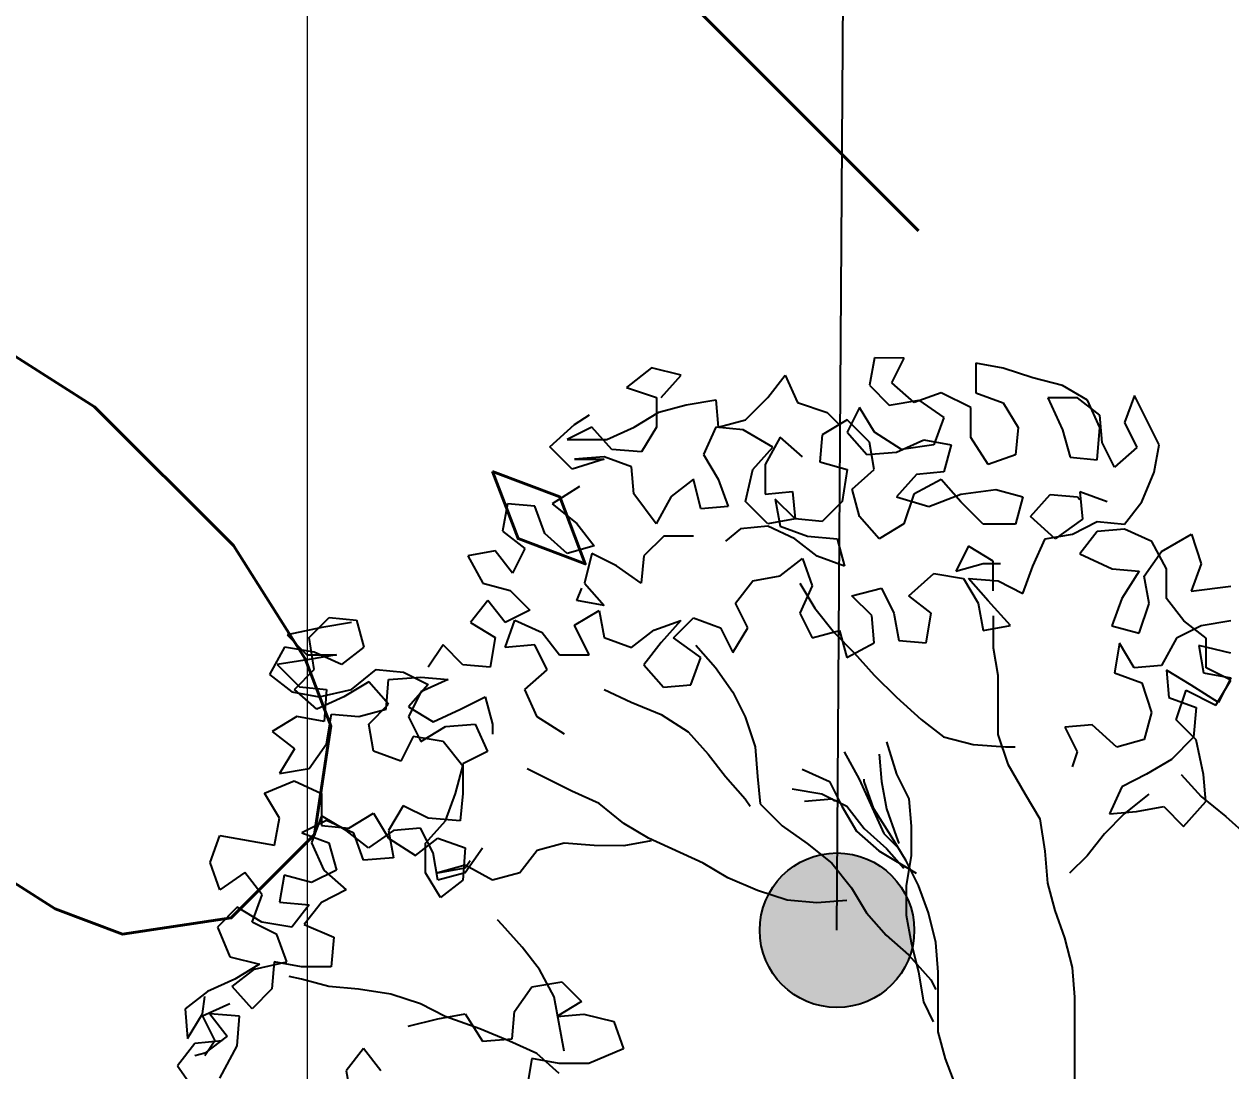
# Model space of a CAD drawing. Header units: millimetres. Extents: x 684983 to 685377, y 990360 to 990509.
# Drawn here: x 685051.849 to 685052.551, y 990431.408 to 990432.018 of the extents above; entities that cross this region are included whole.
import ezdxf

# ---------------------------------------------------------------- set-up
doc = ezdxf.new("R2010")
doc.units = ezdxf.units.MM
doc.layers.add('grid', color=8, linetype='Continuous', lineweight=9)
doc.layers.add('GRID LEVELS', color=7, linetype='Continuous', lineweight=13)
doc.layers.add('SYMBOLS', color=7, linetype='Continuous')
doc.layers.add('TEAK', color=7, linetype='Continuous')
doc.styles.get("Standard").update_dxf_attribs({"font": 'RomanS'})

# ---------------------------------------------------------------- blocks, each defined once
blk = doc.blocks.new('A$C11072AF8')
blk.add_hatch(color=3).paths.add_polyline_path([(0.78274, 0.03, 1), (0.72274, 0.03, 1)])
at = {"color": 3}
blk.add_line((0.75274, 0.03), (0.75779, 0.80816), dxfattribs=at)
blk.add_circle((0.75274, 0.03), 0.03, dxfattribs=at)
blk = doc.blocks.new('A$C0CA14312')
blk.add_blockref('A$C11072AF8', (0, 0))
blk = doc.blocks.new('CCONUT')
at = {"xscale": 0.6000000000000001, "yscale": 0.6000000000000001, "zscale": 0.6000000000000001}
blk.add_blockref('A$C0CA14312', (-0.45164, -0.018), dxfattribs=at)
blk = doc.blocks.new('A$C25655A80')
at = {"color": 62}
for p, q in [((-0.44135, 1.98261), (-0.44328, 1.97204)), ((-0.42981, 1.9826), (-0.44135, 1.98261)), ((-0.43463, 1.97299), (-0.42981, 1.9826)), ((-0.52787, 1.97884), (-0.53749, 1.97116)), ((-0.51633, 1.97595), (-0.52787, 1.97884)), ((-0.40193, 1.98065), (-0.40194, 1.96911)), ((-0.39136, 1.97872), (-0.40193, 1.98065)), ((-0.37983, 1.97486), (-0.39136, 1.97872)), ((-0.52403, 1.9673), (-0.51633, 1.97595)), ((-0.4827, 1.96727), (-0.47596, 1.97591)), ((-0.47596, 1.97591), (-0.47116, 1.96533)), ((-0.44328, 1.97204), (-0.43559, 1.96434)), ((-0.42598, 1.96529), (-0.43463, 1.97299)), ((-0.3683, 1.97197), (-0.37983, 1.97486)), ((-0.35869, 1.96619), (-0.3683, 1.97197)), ((-0.53749, 1.97116), (-0.52595, 1.96731)), ((-0.52595, 1.96731), (-0.52596, 1.95577)), ((-0.49136, 1.95862), (-0.4827, 1.96727)), ((-0.4154, 1.96913), (-0.42598, 1.96529)), ((-0.40387, 1.96335), (-0.4154, 1.96913)), ((-0.40194, 1.96911), (-0.39137, 1.96526)), ((-0.37407, 1.96717), (-0.36831, 1.95466)), ((-0.36253, 1.96716), (-0.37407, 1.96717)), ((-0.35389, 1.96042), (-0.36253, 1.96716)), ((-0.34042, 1.9681), (-0.34428, 1.95753)), ((-0.33083, 1.94886), (-0.34042, 1.9681)), ((-0.525, 1.96154), (-0.51442, 1.96441)), ((-0.51442, 1.96441), (-0.50288, 1.96632)), ((-0.50288, 1.96632), (-0.50193, 1.95575)), ((-0.47116, 1.96533), (-0.45963, 1.96148)), ((-0.44713, 1.96339), (-0.45195, 1.95378)), ((-0.44137, 1.95377), (-0.44713, 1.96339)), ((-0.43559, 1.96434), (-0.42406, 1.96625)), ((-0.42406, 1.96625), (-0.41445, 1.95951)), ((-0.40388, 1.95181), (-0.40387, 1.96335)), ((-0.39137, 1.96526), (-0.38561, 1.95564)), ((-0.35389, 1.95561), (-0.35869, 1.96619)), ((-0.55769, 1.95676), (-0.55192, 1.9606)), ((-0.53462, 1.95578), (-0.525, 1.96154)), ((-0.50193, 1.95575), (-0.49136, 1.95862)), ((-0.45194, 1.95859), (-0.46156, 1.95283)), ((-0.45963, 1.96148), (-0.45483, 1.95667)), ((-0.4433, 1.94993), (-0.45194, 1.95859)), ((-0.41445, 1.95951), (-0.41831, 1.94894)), ((-0.35294, 1.94984), (-0.35389, 1.96042)), ((-0.34428, 1.95753), (-0.33948, 1.94791)), ((-0.56731, 1.94812), (-0.55769, 1.95676)), ((-0.55096, 1.95579), (-0.56058, 1.95099)), ((-0.54328, 1.94713), (-0.55096, 1.95579)), ((-0.5452, 1.95098), (-0.53462, 1.95578)), ((-0.52596, 1.95577), (-0.53174, 1.94616)), ((-0.50289, 1.95575), (-0.50771, 1.94518)), ((-0.49232, 1.95478), (-0.50289, 1.95575)), ((-0.48079, 1.94804), (-0.49232, 1.95478)), ((-0.46156, 1.95283), (-0.46253, 1.94225)), ((-0.45195, 1.95378), (-0.44426, 1.94512)), ((-0.4308, 1.94703), (-0.44137, 1.95377)), ((-0.38561, 1.95564), (-0.38659, 1.94507)), ((-0.36831, 1.95466), (-0.36544, 1.94409)), ((-0.35486, 1.94312), (-0.35389, 1.95561)), ((-0.55866, 1.93946), (-0.56731, 1.94812)), ((-0.56058, 1.95099), (-0.5452, 1.95098)), ((-0.48849, 1.93939), (-0.48079, 1.94804)), ((-0.4779, 1.95188), (-0.48368, 1.94131)), ((-0.46926, 1.94418), (-0.4779, 1.95188)), ((-0.44139, 1.93935), (-0.4433, 1.94993)), ((-0.43273, 1.94607), (-0.42215, 1.95087)), ((-0.41831, 1.94894), (-0.4308, 1.94703)), ((-0.42215, 1.95087), (-0.41158, 1.94894)), ((-0.41158, 1.94894), (-0.41447, 1.93836)), ((-0.39716, 1.94123), (-0.40388, 1.95181)), ((-0.34814, 1.94023), (-0.35294, 1.94984)), ((-0.33276, 1.93829), (-0.33083, 1.94886)), ((-0.54616, 1.94329), (-0.55866, 1.93946)), ((-0.54616, 1.94425), (-0.5577, 1.9433)), ((-0.5577, 1.9433), (-0.54616, 1.94329)), ((-0.53559, 1.9404), (-0.54616, 1.94425)), ((-0.53174, 1.94616), (-0.54328, 1.94713)), ((-0.50771, 1.94518), (-0.50195, 1.93556)), ((-0.44426, 1.94512), (-0.43273, 1.94607)), ((-0.38659, 1.94507), (-0.39716, 1.94123)), ((-0.36544, 1.94409), (-0.35486, 1.94312)), ((-0.33948, 1.94791), (-0.34814, 1.94023)), ((-0.53464, 1.92982), (-0.53559, 1.9404)), ((-0.49138, 1.9269), (-0.48849, 1.93939)), ((-0.48368, 1.94131), (-0.48369, 1.92978)), ((-0.46253, 1.94225), (-0.45196, 1.93936)), ((-0.45196, 1.93936), (-0.45389, 1.92686)), ((-0.45004, 1.93167), (-0.44139, 1.93935)), ((-0.51156, 1.93557), (-0.52022, 1.92885)), ((-0.50869, 1.92403), (-0.51156, 1.93557)), ((-0.50195, 1.93556), (-0.49812, 1.92498)), ((-0.42504, 1.93741), (-0.43274, 1.92877)), ((-0.41543, 1.93548), (-0.42601, 1.92972)), ((-0.41447, 1.93836), (-0.42504, 1.93741)), ((-0.40775, 1.92682), (-0.41543, 1.93548)), ((-0.33758, 1.92676), (-0.33276, 1.93829)), ((-0.55579, 1.93273), (-0.56637, 1.92601)), ((-0.526, 1.91828), (-0.53464, 1.92982)), ((-0.48369, 1.92978), (-0.47312, 1.93073)), ((-0.47312, 1.93073), (-0.47216, 1.92015)), ((-0.44717, 1.92109), (-0.45004, 1.93167)), ((-0.42601, 1.92972), (-0.42987, 1.91819)), ((-0.42025, 1.92491), (-0.40775, 1.92971)), ((-0.40775, 1.92971), (-0.39429, 1.93162)), ((-0.39429, 1.93162), (-0.38372, 1.92872)), ((-0.38084, 1.92103), (-0.37314, 1.92967)), ((-0.37314, 1.92967), (-0.36257, 1.9287)), ((-0.3616, 1.93063), (-0.36065, 1.92005)), ((-0.35103, 1.92677), (-0.3616, 1.93063)), ((-0.58367, 1.92602), (-0.5856, 1.91545)), ((-0.5731, 1.92505), (-0.58367, 1.92602)), ((-0.56926, 1.91447), (-0.5731, 1.92505)), ((-0.56637, 1.92601), (-0.55676, 1.91831)), ((-0.52022, 1.92885), (-0.526, 1.91828)), ((-0.49812, 1.92498), (-0.50869, 1.92403)), ((-0.48274, 1.91824), (-0.49138, 1.9269)), ((-0.47985, 1.92785), (-0.47793, 1.91727)), ((-0.47216, 1.92015), (-0.47985, 1.92785)), ((-0.45389, 1.92686), (-0.46159, 1.91918)), ((-0.43274, 1.92877), (-0.42025, 1.92491)), ((-0.39911, 1.91816), (-0.40775, 1.92682)), ((-0.38372, 1.92872), (-0.38661, 1.91815)), ((-0.36257, 1.9287), (-0.36161, 1.92774)), ((-0.34431, 1.91811), (-0.33758, 1.92676)), ((-0.47216, 1.92015), (-0.48274, 1.91824)), ((-0.46159, 1.91918), (-0.47216, 1.92015)), ((-0.43949, 1.91243), (-0.44717, 1.92109)), ((-0.37123, 1.91237), (-0.38084, 1.92103)), ((-0.36065, 1.92005), (-0.37123, 1.91237)), ((-0.5856, 1.91545), (-0.57696, 1.90871)), ((-0.55676, 1.91831), (-0.55004, 1.90965)), ((-0.49332, 1.91633), (-0.49909, 1.91153)), ((-0.48274, 1.91728), (-0.49332, 1.91633)), ((-0.47217, 1.91246), (-0.48274, 1.91728)), ((-0.47793, 1.91727), (-0.46736, 1.91342)), ((-0.42987, 1.91819), (-0.43949, 1.91243)), ((-0.38661, 1.91815), (-0.39911, 1.91816)), ((-0.3645, 1.91429), (-0.35489, 1.91908)), ((-0.35489, 1.91524), (-0.36163, 1.90659)), ((-0.35489, 1.91908), (-0.34431, 1.91811)), ((-0.34431, 1.91619), (-0.35489, 1.91524)), ((-0.33374, 1.91137), (-0.34431, 1.91619)), ((-0.56062, 1.90678), (-0.56926, 1.91447)), ((-0.52312, 1.91347), (-0.53082, 1.90579)), ((-0.51158, 1.91346), (-0.52312, 1.91347)), ((-0.46353, 1.90572), (-0.47217, 1.91246)), ((-0.46736, 1.91342), (-0.45583, 1.91245)), ((-0.45583, 1.91245), (-0.45295, 1.90187)), ((-0.3799, 1.9018), (-0.37508, 1.91237)), ((-0.37508, 1.91237), (-0.3645, 1.91429)), ((-0.32799, 1.90079), (-0.33374, 1.91137)), ((-0.3299, 1.90753), (-0.31836, 1.91424)), ((-0.31836, 1.91424), (-0.31453, 1.9027)), ((-0.58849, 1.90776), (-0.59907, 1.90585)), ((-0.59907, 1.90585), (-0.59331, 1.89527)), ((-0.58177, 1.8991), (-0.58849, 1.90776)), ((-0.57696, 1.90871), (-0.58177, 1.8991)), ((-0.55004, 1.90965), (-0.56062, 1.90678)), ((-0.551, 1.90677), (-0.5539, 1.89523)), ((-0.54139, 1.90195), (-0.551, 1.90677)), ((-0.40488, 1.90952), (-0.4097, 1.89991)), ((-0.39528, 1.90374), (-0.40488, 1.90952)), ((-0.36163, 1.90659), (-0.34914, 1.90081)), ((-0.33664, 1.89792), (-0.3299, 1.90753)), ((-0.53179, 1.89521), (-0.54139, 1.90195)), ((-0.53082, 1.90579), (-0.53179, 1.89521)), ((-0.47795, 1.89805), (-0.46929, 1.90477)), ((-0.46929, 1.90477), (-0.46546, 1.89419)), ((-0.45295, 1.90187), (-0.46353, 1.90572)), ((-0.4097, 1.89991), (-0.39912, 1.90278)), ((-0.39912, 1.90278), (-0.39239, 1.90278)), ((-0.39529, 1.8922), (-0.39528, 1.90374)), ((-0.38375, 1.89123), (-0.3799, 1.9018)), ((-0.31453, 1.9027), (-0.31838, 1.89213)), ((-0.48853, 1.89613), (-0.47795, 1.89805)), ((-0.42797, 1.89031), (-0.41835, 1.89895)), ((-0.41835, 1.89895), (-0.40682, 1.89702)), ((-0.40682, 1.89702), (-0.40106, 1.8874)), ((-0.40489, 1.89702), (-0.39336, 1.89605)), ((-0.39721, 1.88836), (-0.40489, 1.89702)), ((-0.34914, 1.90081), (-0.33856, 1.89984)), ((-0.33856, 1.89984), (-0.3453, 1.88927)), ((-0.33473, 1.88734), (-0.33664, 1.89792)), ((-0.328, 1.88926), (-0.32799, 1.90079)), ((-0.59331, 1.89527), (-0.58274, 1.89238)), ((-0.58274, 1.89238), (-0.57506, 1.88468)), ((-0.55679, 1.88851), (-0.55486, 1.89331)), ((-0.5539, 1.89523), (-0.54622, 1.88657)), ((-0.49527, 1.88749), (-0.48853, 1.89613)), ((-0.46546, 1.89419), (-0.47028, 1.88362)), ((-0.47026, 1.89516), (-0.46451, 1.88554)), ((-0.45008, 1.89033), (-0.43854, 1.89321)), ((-0.43854, 1.89321), (-0.43375, 1.88359)), ((-0.39336, 1.89605), (-0.38375, 1.89123)), ((-0.31838, 1.89213), (-0.303, 1.89404)), ((-0.59139, 1.88854), (-0.59813, 1.87989)), ((-0.58467, 1.87988), (-0.59139, 1.88854)), ((-0.54622, 1.88657), (-0.55679, 1.88851)), ((-0.49047, 1.87787), (-0.49527, 1.88749)), ((-0.4424, 1.88263), (-0.45008, 1.89033)), ((-0.41933, 1.88357), (-0.42797, 1.89031)), ((-0.40106, 1.8874), (-0.39914, 1.87683)), ((-0.38857, 1.87874), (-0.39721, 1.88836)), ((-0.3453, 1.88927), (-0.34916, 1.8787)), ((-0.33858, 1.87581), (-0.33473, 1.88734)), ((-0.32128, 1.8806), (-0.328, 1.88926)), ((-0.57506, 1.88468), (-0.58467, 1.87988)), ((-0.55776, 1.87889), (-0.54814, 1.88465)), ((-0.54814, 1.88465), (-0.54623, 1.87408)), ((-0.47028, 1.88362), (-0.46548, 1.874)), ((-0.46451, 1.88554), (-0.45682, 1.87592)), ((-0.44145, 1.87206), (-0.4424, 1.88263)), ((-0.43375, 1.88359), (-0.43183, 1.87301)), ((-0.42126, 1.87204), (-0.41933, 1.88357)), ((-0.39529, 1.88259), (-0.39531, 1.87009)), ((-0.65581, 1.87802), (-0.66927, 1.87515)), ((-0.66062, 1.87418), (-0.65292, 1.88187)), ((-0.64427, 1.87994), (-0.65581, 1.87802)), ((-0.65292, 1.88187), (-0.64235, 1.88089)), ((-0.64235, 1.88089), (-0.63948, 1.87032)), ((-0.59813, 1.87989), (-0.58852, 1.87412)), ((-0.58468, 1.87027), (-0.58083, 1.88084)), ((-0.58083, 1.88084), (-0.57026, 1.87602)), ((-0.552, 1.86735), (-0.55776, 1.87889)), ((-0.527, 1.87694), (-0.51642, 1.88078)), ((-0.51642, 1.88078), (-0.52412, 1.87213)), ((-0.51931, 1.87405), (-0.51161, 1.88174)), ((-0.51161, 1.88174), (-0.50104, 1.87788)), ((-0.50104, 1.87788), (-0.49624, 1.86826)), ((-0.49624, 1.86826), (-0.49047, 1.87787)), ((-0.39914, 1.87683), (-0.38857, 1.87874)), ((-0.34916, 1.8787), (-0.33858, 1.87581)), ((-0.31455, 1.87867), (-0.32417, 1.87387)), ((-0.31263, 1.87386), (-0.32128, 1.8806)), ((-0.30301, 1.88058), (-0.31455, 1.87867)), ((-0.66927, 1.87515), (-0.66159, 1.86745)), ((-0.65871, 1.86168), (-0.66062, 1.87418)), ((-0.58852, 1.87412), (-0.59046, 1.86258)), ((-0.57026, 1.87602), (-0.56354, 1.86736)), ((-0.54623, 1.87408), (-0.53566, 1.87022)), ((-0.53566, 1.87022), (-0.527, 1.87694)), ((-0.50874, 1.86635), (-0.51931, 1.87405)), ((-0.46548, 1.874), (-0.4549, 1.87688)), ((-0.45682, 1.87592), (-0.44914, 1.86822)), ((-0.4549, 1.87688), (-0.45203, 1.8663)), ((-0.32417, 1.87387), (-0.32994, 1.86331)), ((-0.31264, 1.86233), (-0.31263, 1.87386)), ((-0.67024, 1.87035), (-0.67602, 1.85978)), ((-0.6587, 1.86841), (-0.67024, 1.87035)), ((-0.64813, 1.8636), (-0.6587, 1.86841)), ((-0.63948, 1.87032), (-0.64813, 1.8636)), ((-0.60871, 1.87125), (-0.61449, 1.8626)), ((-0.60103, 1.86355), (-0.60871, 1.87125)), ((-0.57315, 1.87122), (-0.58468, 1.87027)), ((-0.56835, 1.8616), (-0.57315, 1.87122)), ((-0.52412, 1.87213), (-0.53086, 1.86349)), ((-0.51066, 1.87116), (-0.50298, 1.8625)), ((-0.45203, 1.8663), (-0.44145, 1.87206)), ((-0.43183, 1.87301), (-0.42126, 1.87204)), ((-0.39531, 1.87009), (-0.39339, 1.85952)), ((-0.34628, 1.87197), (-0.34821, 1.86044)), ((-0.34052, 1.86235), (-0.34628, 1.87197)), ((-0.31552, 1.87098), (-0.3136, 1.86041)), ((-0.30302, 1.86809), (-0.31552, 1.87098)), ((-0.66063, 1.86553), (-0.67313, 1.86362)), ((-0.66159, 1.86745), (-0.65005, 1.86744)), ((-0.65005, 1.86744), (-0.66063, 1.86553)), ((-0.56354, 1.86736), (-0.552, 1.86735)), ((-0.5126, 1.85578), (-0.50874, 1.86635)), ((-0.44914, 1.86822), (-0.44146, 1.85956)), ((-0.67602, 1.85978), (-0.66737, 1.85304)), ((-0.67313, 1.86362), (-0.66448, 1.85496)), ((-0.66641, 1.854), (-0.65871, 1.86168)), ((-0.6443, 1.85398), (-0.63468, 1.86166)), ((-0.63468, 1.86166), (-0.6241, 1.86069)), ((-0.6241, 1.86069), (-0.6145, 1.85588)), ((-0.59046, 1.86258), (-0.60103, 1.86355)), ((-0.57701, 1.85392), (-0.56835, 1.8616)), ((-0.53086, 1.86349), (-0.52317, 1.85483)), ((-0.50298, 1.8625), (-0.49626, 1.85288)), ((-0.44146, 1.85956), (-0.43281, 1.8509)), ((-0.39339, 1.85952), (-0.39341, 1.83645)), ((-0.34821, 1.86044), (-0.33764, 1.85658)), ((-0.32994, 1.86331), (-0.34052, 1.86235)), ((-0.32802, 1.86138), (-0.32707, 1.85081)), ((-0.31842, 1.8556), (-0.32802, 1.86138)), ((-0.3136, 1.86041), (-0.30303, 1.85847)), ((-0.30303, 1.85751), (-0.31264, 1.86233)), ((-0.66448, 1.85496), (-0.65391, 1.85399)), ((-0.63757, 1.85686), (-0.64718, 1.8511)), ((-0.62988, 1.8482), (-0.63757, 1.85686)), ((-0.63085, 1.84628), (-0.62987, 1.85781)), ((-0.62987, 1.85781), (-0.61738, 1.85876)), ((-0.6145, 1.85588), (-0.62219, 1.84723)), ((-0.61738, 1.85876), (-0.6068, 1.85779)), ((-0.6068, 1.85779), (-0.61738, 1.85299)), ((-0.52317, 1.85483), (-0.5126, 1.85578)), ((-0.33764, 1.85658), (-0.33381, 1.84504)), ((-0.30785, 1.84887), (-0.31842, 1.8556)), ((-0.30881, 1.84791), (-0.30303, 1.85751)), ((-0.30303, 1.85847), (-0.30785, 1.84887)), ((-0.66737, 1.85304), (-0.6568, 1.85111)), ((-0.65776, 1.8463), (-0.66641, 1.854)), ((-0.64718, 1.8511), (-0.65776, 1.8463)), ((-0.6568, 1.85111), (-0.6443, 1.85398)), ((-0.65391, 1.85399), (-0.65488, 1.84149)), ((-0.61738, 1.85299), (-0.6222, 1.84339)), ((-0.60201, 1.84625), (-0.59239, 1.85105)), ((-0.59239, 1.85105), (-0.58952, 1.84047)), ((-0.57221, 1.84334), (-0.57701, 1.85392)), ((-0.54625, 1.85389), (-0.53568, 1.84907)), ((-0.49626, 1.85288), (-0.49146, 1.84327)), ((-0.43281, 1.8509), (-0.42321, 1.84224)), ((-0.32707, 1.85081), (-0.3165, 1.84695)), ((-0.3242, 1.84215), (-0.32034, 1.85368)), ((-0.32034, 1.85368), (-0.30881, 1.84791)), ((-0.64142, 1.8434), (-0.63085, 1.84628)), ((-0.63758, 1.84052), (-0.62988, 1.8482)), ((-0.62219, 1.84723), (-0.61259, 1.84145)), ((-0.61259, 1.84145), (-0.60201, 1.84625)), ((-0.53568, 1.84907), (-0.52414, 1.84426)), ((-0.33381, 1.84504), (-0.3367, 1.83447)), ((-0.3165, 1.84695), (-0.31747, 1.83542)), ((-0.66546, 1.84343), (-0.67507, 1.83767)), ((-0.65488, 1.84149), (-0.66546, 1.84343)), ((-0.65393, 1.83284), (-0.652, 1.84437)), ((-0.652, 1.84437), (-0.64142, 1.8434)), ((-0.63567, 1.82994), (-0.63758, 1.84052)), ((-0.6222, 1.84339), (-0.6174, 1.83377)), ((-0.60778, 1.83953), (-0.59625, 1.84048)), ((-0.59625, 1.84048), (-0.59145, 1.8299)), ((-0.58952, 1.84047), (-0.58952, 1.83663)), ((-0.56164, 1.8366), (-0.57221, 1.84334)), ((-0.52414, 1.84426), (-0.51358, 1.83752)), ((-0.49146, 1.84327), (-0.48763, 1.83173)), ((-0.42321, 1.84224), (-0.41456, 1.83551)), ((-0.35688, 1.84026), (-0.36746, 1.83931)), ((-0.34728, 1.8316), (-0.35688, 1.84026)), ((-0.31651, 1.83445), (-0.3242, 1.84215)), ((-0.67507, 1.83767), (-0.66643, 1.83093)), ((-0.62028, 1.83569), (-0.6251, 1.82608)), ((-0.60875, 1.83376), (-0.62028, 1.83569)), ((-0.6174, 1.83377), (-0.60778, 1.83953)), ((-0.51358, 1.83752), (-0.50589, 1.82886)), ((-0.39341, 1.83645), (-0.38958, 1.82491)), ((-0.36746, 1.83931), (-0.36266, 1.82969)), ((-0.66643, 1.83093), (-0.67221, 1.82132)), ((-0.66067, 1.82323), (-0.65393, 1.83284)), ((-0.60107, 1.82414), (-0.60875, 1.83376)), ((-0.48763, 1.83173), (-0.48668, 1.82019)), ((-0.43668, 1.8336), (-0.43284, 1.8211)), ((-0.41456, 1.83551), (-0.40303, 1.83261)), ((-0.40303, 1.83261), (-0.39053, 1.83164)), ((-0.39053, 1.83164), (-0.38669, 1.83163)), ((-0.3367, 1.83447), (-0.34728, 1.8316)), ((-0.31747, 1.83542), (-0.32613, 1.82677)), ((-0.31364, 1.82099), (-0.31651, 1.83445)), ((-0.6251, 1.82608), (-0.63567, 1.82994)), ((-0.59145, 1.8299), (-0.60107, 1.8251)), ((-0.50589, 1.82886), (-0.49917, 1.8202)), ((-0.45302, 1.82977), (-0.44726, 1.81919)), ((-0.43956, 1.8288), (-0.43861, 1.81822)), ((-0.36266, 1.82969), (-0.36459, 1.82392)), ((-0.32613, 1.82677), (-0.33575, 1.82101)), ((-0.67221, 1.82132), (-0.66067, 1.82323)), ((-0.60396, 1.81357), (-0.60107, 1.82414)), ((-0.60107, 1.8251), (-0.60108, 1.81357)), ((-0.55878, 1.81449), (-0.57607, 1.82316)), ((-0.46937, 1.82306), (-0.4588, 1.81824)), ((-0.38958, 1.82491), (-0.38286, 1.81337)), ((-0.67798, 1.81364), (-0.66644, 1.81843)), ((-0.66644, 1.81843), (-0.65587, 1.81362)), ((-0.49917, 1.8202), (-0.49149, 1.81154)), ((-0.48668, 1.82019), (-0.48572, 1.80962)), ((-0.4588, 1.81824), (-0.454, 1.80862)), ((-0.44726, 1.81919), (-0.43767, 1.79804)), ((-0.44534, 1.81823), (-0.44534, 1.81919)), ((-0.44151, 1.80765), (-0.44534, 1.81823)), ((-0.43861, 1.81822), (-0.4367, 1.80765)), ((-0.43284, 1.8211), (-0.42804, 1.81148)), ((-0.33575, 1.82101), (-0.34537, 1.81622)), ((-0.32229, 1.821), (-0.31461, 1.81234)), ((-0.31269, 1.81042), (-0.31364, 1.82099)), ((-0.67222, 1.80402), (-0.67798, 1.81364)), ((-0.65587, 1.81362), (-0.65588, 1.80112)), ((-0.60782, 1.803), (-0.60396, 1.81357)), ((-0.60108, 1.81357), (-0.60205, 1.80299)), ((-0.54821, 1.80967), (-0.55878, 1.81449)), ((-0.47322, 1.81537), (-0.46169, 1.81344)), ((-0.46169, 1.81344), (-0.45208, 1.80862)), ((-0.38286, 1.81337), (-0.3771, 1.80375)), ((-0.34537, 1.81622), (-0.35018, 1.80565)), ((-0.3348, 1.81332), (-0.34442, 1.80564)), ((-0.31461, 1.81234), (-0.305, 1.80464)), ((-0.62415, 1.80878), (-0.62993, 1.79917)), ((-0.61454, 1.80397), (-0.62415, 1.80878)), ((-0.5386, 1.80197), (-0.54821, 1.80967)), ((-0.49149, 1.81154), (-0.48957, 1.80866)), ((-0.48572, 1.80962), (-0.47708, 1.80096)), ((-0.46842, 1.81056), (-0.45784, 1.81151)), ((-0.45784, 1.81151), (-0.45688, 1.81055)), ((-0.454, 1.80862), (-0.44824, 1.79901)), ((-0.45208, 1.80862), (-0.44536, 1.79997)), ((-0.43479, 1.79707), (-0.44151, 1.80765)), ((-0.4367, 1.80765), (-0.43286, 1.79707)), ((-0.42804, 1.81148), (-0.42709, 1.80091)), ((-0.33961, 1.8066), (-0.32903, 1.80851)), ((-0.32903, 1.80851), (-0.32135, 1.80081)), ((-0.32135, 1.80081), (-0.31269, 1.81042)), ((-0.67415, 1.79345), (-0.67222, 1.80402)), ((-0.65396, 1.80304), (-0.66357, 1.79824)), ((-0.65588, 1.80496), (-0.65973, 1.79439)), ((-0.64627, 1.79919), (-0.65588, 1.80496)), ((-0.64339, 1.79822), (-0.65396, 1.80304)), ((-0.64531, 1.80015), (-0.63569, 1.80591)), ((-0.63569, 1.80591), (-0.62993, 1.79629)), ((-0.61551, 1.79435), (-0.60782, 1.803)), ((-0.60205, 1.80299), (-0.61454, 1.80397)), ((-0.3771, 1.80375), (-0.37519, 1.79125)), ((-0.34442, 1.80564), (-0.35211, 1.79796)), ((-0.35018, 1.80565), (-0.33961, 1.8066)), ((-0.305, 1.80464), (-0.29636, 1.79694)), ((-0.66357, 1.79824), (-0.653, 1.79439)), ((-0.65588, 1.80112), (-0.64531, 1.80015)), ((-0.63763, 1.79245), (-0.64627, 1.79919)), ((-0.63955, 1.78765), (-0.64339, 1.79822)), ((-0.62801, 1.79917), (-0.63763, 1.79245)), ((-0.62993, 1.79917), (-0.62802, 1.7886)), ((-0.61743, 1.80012), (-0.62801, 1.79917)), ((-0.61263, 1.79051), (-0.61743, 1.80012)), ((-0.52899, 1.7962), (-0.5386, 1.80197)), ((-0.47708, 1.80096), (-0.46747, 1.79422)), ((-0.44824, 1.79901), (-0.4396, 1.79131)), ((-0.44536, 1.79997), (-0.43671, 1.79227)), ((-0.42709, 1.80091), (-0.4271, 1.78937)), ((-0.69915, 1.78674), (-0.6953, 1.79731)), ((-0.6953, 1.79731), (-0.67415, 1.79345)), ((-0.65973, 1.79439), (-0.65494, 1.78381)), ((-0.653, 1.79439), (-0.65013, 1.78381)), ((-0.62993, 1.79629), (-0.61936, 1.78955)), ((-0.61936, 1.78955), (-0.61071, 1.79627)), ((-0.61552, 1.78282), (-0.61551, 1.79435)), ((-0.61071, 1.79627), (-0.60013, 1.79242)), ((-0.56168, 1.7943), (-0.57226, 1.79143)), ((-0.55015, 1.79333), (-0.56168, 1.7943)), ((-0.52803, 1.79523), (-0.53861, 1.79332)), ((-0.50785, 1.78656), (-0.52899, 1.7962)), ((-0.46747, 1.79422), (-0.45787, 1.78652)), ((-0.43767, 1.79804), (-0.43191, 1.79226)), ((-0.42903, 1.78745), (-0.43479, 1.79707)), ((-0.43286, 1.79707), (-0.4319, 1.79418)), ((-0.35211, 1.79796), (-0.35885, 1.78931)), ((-0.61072, 1.77993), (-0.61263, 1.79051)), ((-0.60013, 1.79242), (-0.60111, 1.77992)), ((-0.59341, 1.79241), (-0.60014, 1.7828)), ((-0.57226, 1.79143), (-0.57899, 1.78278)), ((-0.53861, 1.79332), (-0.55015, 1.79333)), ((-0.4396, 1.79131), (-0.42519, 1.78264)), ((-0.43671, 1.79227), (-0.42999, 1.78457)), ((-0.4271, 1.78937), (-0.42904, 1.77784)), ((-0.37519, 1.79125), (-0.37424, 1.77875)), ((-0.35885, 1.78931), (-0.36559, 1.78259)), ((-0.69532, 1.77616), (-0.69915, 1.78674)), ((-0.62802, 1.7886), (-0.63955, 1.78765)), ((-0.60014, 1.78569), (-0.61072, 1.78281)), ((-0.61072, 1.78281), (-0.60014, 1.78473)), ((-0.60014, 1.78473), (-0.59822, 1.78761)), ((-0.58957, 1.77991), (-0.60014, 1.78569)), ((-0.49825, 1.78079), (-0.50785, 1.78656)), ((-0.45787, 1.78652), (-0.45019, 1.7769)), ((-0.42423, 1.77784), (-0.42903, 1.78745)), ((-0.6857, 1.78288), (-0.69532, 1.77616)), ((-0.67898, 1.77422), (-0.6857, 1.78288)), ((-0.67032, 1.78191), (-0.67225, 1.77133)), ((-0.65975, 1.77901), (-0.67032, 1.78191)), ((-0.65013, 1.78381), (-0.65975, 1.77901)), ((-0.65494, 1.78381), (-0.64629, 1.77612)), ((-0.60976, 1.7732), (-0.61552, 1.78282)), ((-0.60014, 1.7828), (-0.61072, 1.77993)), ((-0.60111, 1.77992), (-0.60976, 1.7732)), ((-0.57899, 1.78278), (-0.58957, 1.77991)), ((-0.48672, 1.77597), (-0.49825, 1.78079)), ((-0.64629, 1.77612), (-0.65591, 1.77132)), ((-0.47518, 1.77211), (-0.48672, 1.77597)), ((-0.45019, 1.7769), (-0.44443, 1.76728)), ((-0.42904, 1.77784), (-0.42905, 1.7663)), ((-0.42039, 1.76726), (-0.42423, 1.77784)), ((-0.37424, 1.77875), (-0.37137, 1.76817)), ((-0.68283, 1.76365), (-0.67898, 1.77422)), ((-0.67225, 1.77133), (-0.66072, 1.77036)), ((-0.66072, 1.77036), (-0.66745, 1.76172)), ((-0.65591, 1.77132), (-0.66265, 1.76267)), ((-0.46365, 1.77114), (-0.47518, 1.77211)), ((-0.45211, 1.77209), (-0.46365, 1.77114)), ((-0.6886, 1.76943), (-0.69629, 1.76174)), ((-0.67899, 1.76365), (-0.6886, 1.76943)), ((-0.44443, 1.76728), (-0.43674, 1.75862)), ((-0.42905, 1.7663), (-0.42713, 1.75573)), ((-0.41752, 1.75572), (-0.42039, 1.76726)), ((-0.37137, 1.76817), (-0.36753, 1.7576)), ((-0.69629, 1.76174), (-0.6915, 1.7502)), ((-0.67322, 1.75884), (-0.68283, 1.76365)), ((-0.66745, 1.76172), (-0.67899, 1.76365)), ((-0.66265, 1.76267), (-0.65112, 1.75786)), ((-0.58574, 1.7626), (-0.58766, 1.76453)), ((-0.57806, 1.75394), (-0.58574, 1.7626)), ((-0.66939, 1.74826), (-0.67322, 1.75884)), ((-0.65112, 1.75786), (-0.65209, 1.74632)), ((-0.43674, 1.75862), (-0.4281, 1.75092)), ((-0.36753, 1.7576), (-0.36466, 1.74606)), ((-0.57134, 1.74529), (-0.57806, 1.75394)), ((-0.42713, 1.75573), (-0.42426, 1.74419)), ((-0.41657, 1.74418), (-0.41752, 1.75572)), ((-0.6915, 1.7502), (-0.67996, 1.74731)), ((-0.67996, 1.74731), (-0.68958, 1.74155)), ((-0.68189, 1.74539), (-0.66939, 1.74826)), ((-0.6742, 1.74826), (-0.67517, 1.73769)), ((-0.66362, 1.74633), (-0.6742, 1.74826)), ((-0.4281, 1.75092), (-0.41946, 1.7413)), ((-0.69055, 1.73867), (-0.68189, 1.74539)), ((-0.66363, 1.74153), (-0.66843, 1.74249)), ((-0.65209, 1.74632), (-0.66362, 1.74633)), ((-0.56558, 1.73471), (-0.57134, 1.74529)), ((-0.42426, 1.74419), (-0.42235, 1.73265)), ((-0.41659, 1.72111), (-0.41657, 1.74418)), ((-0.36466, 1.74606), (-0.36371, 1.73452)), ((-0.68958, 1.74155), (-0.70016, 1.73675)), ((-0.68286, 1.73001), (-0.69055, 1.73867)), ((-0.67517, 1.73769), (-0.68286, 1.73001)), ((-0.65306, 1.73863), (-0.66363, 1.74153)), ((-0.64152, 1.73766), (-0.65306, 1.73863)), ((-0.62903, 1.73573), (-0.64152, 1.73766)), ((-0.58097, 1.72895), (-0.57423, 1.73856)), ((-0.57423, 1.73856), (-0.56269, 1.74047)), ((-0.56269, 1.74047), (-0.55501, 1.73277)), ((-0.41946, 1.7413), (-0.41754, 1.73745)), ((-0.70016, 1.73675), (-0.70882, 1.73003)), ((-0.70209, 1.7281), (-0.70112, 1.73483)), ((-0.61749, 1.73187), (-0.62903, 1.73573)), ((-0.56175, 1.71355), (-0.56558, 1.73471)), ((-0.55501, 1.73277), (-0.56463, 1.72702)), ((-0.42235, 1.73265), (-0.41851, 1.72496)), ((-0.36371, 1.73452), (-0.36374, 1.69703)), ((-0.70882, 1.73003), (-0.70787, 1.71849)), ((-0.70787, 1.71849), (-0.70209, 1.7281)), ((-0.69151, 1.73194), (-0.70209, 1.72714)), ((-0.69921, 1.7281), (-0.69249, 1.71944)), ((-0.68767, 1.72713), (-0.69921, 1.7281)), ((-0.60788, 1.72705), (-0.61749, 1.73187)), ((-0.61077, 1.7261), (-0.60019, 1.72801)), ((-0.60019, 1.72801), (-0.59347, 1.71743)), ((-0.58194, 1.71838), (-0.58097, 1.72895)), ((-0.56463, 1.72702), (-0.55405, 1.72797)), ((-0.55405, 1.72797), (-0.54252, 1.72507)), ((-0.70209, 1.72714), (-0.69729, 1.71752)), ((-0.68864, 1.71559), (-0.68767, 1.72713)), ((-0.62231, 1.72322), (-0.61077, 1.7261)), ((-0.59443, 1.72224), (-0.60788, 1.72705)), ((-0.54252, 1.72507), (-0.53868, 1.71449)), ((-0.69249, 1.71944), (-0.70114, 1.71272)), ((-0.5829, 1.71742), (-0.59443, 1.72224)), ((-0.41372, 1.71053), (-0.41659, 1.72111)), ((-0.70499, 1.71657), (-0.71172, 1.70792)), ((-0.69441, 1.71752), (-0.70499, 1.71657)), ((-0.69729, 1.71752), (-0.70114, 1.71176)), ((-0.69539, 1.7031), (-0.68864, 1.71559)), ((-0.63962, 1.71459), (-0.64636, 1.70594)), ((-0.6329, 1.70593), (-0.63962, 1.71459)), ((-0.59347, 1.71743), (-0.58194, 1.71838)), ((-0.57233, 1.7126), (-0.5829, 1.71742)), ((-0.53868, 1.71449), (-0.55215, 1.70874)), ((-0.70114, 1.71272), (-0.70499, 1.71176)), ((-0.57425, 1.71068), (-0.57619, 1.69915)), ((-0.56368, 1.70875), (-0.57425, 1.71068)), ((-0.56368, 1.7049), (-0.57233, 1.7126)), ((-0.40892, 1.69803), (-0.41372, 1.71053)), ((-0.71172, 1.70792), (-0.705, 1.6983)), ((-0.64636, 1.70594), (-0.64444, 1.69537)), ((-0.55215, 1.70874), (-0.56368, 1.70875))]:
    blk.add_line(p, q, dxfattribs=at)
blk = doc.blocks.new('TR')
blk.add_blockref('A$C25655A80', (0.01921, 0.01485, 1.34531))

msp = doc.modelspace()

# ---------------------------------------------------------------- linework, layer by layer
at = {"layer": 'grid'}
msp.add_line((685052.01363, 990509.15479), (685052.01363, 990370.8996), dxfattribs=at)

# ---------------------------------------------------------------- block references
at = {"layer": 'SYMBOLS', "ltscale": 10, "xscale": 2.5, "yscale": 2.5, "zscale": 2.5}
msp.add_blockref('CCONUT', (685052.322, 990431.49, 98.088), dxfattribs=at)
at = {"layer": 'TEAK', "xscale": 1.5, "yscale": 1.5, "zscale": 1.5}
msp.add_blockref('TR', (685052.977, 990428.827, 98.004), dxfattribs=at)

# ---------------------------------------------------------------- texts
at = {"layer": 'GRID LEVELS', "width": 0.5}
msp.add_text('98.147', height=0.8, rotation=45, dxfattribs=at).set_placement((685051.62998, 990431.15777, 98.14676))

doc.saveas('drawing.dxf')
